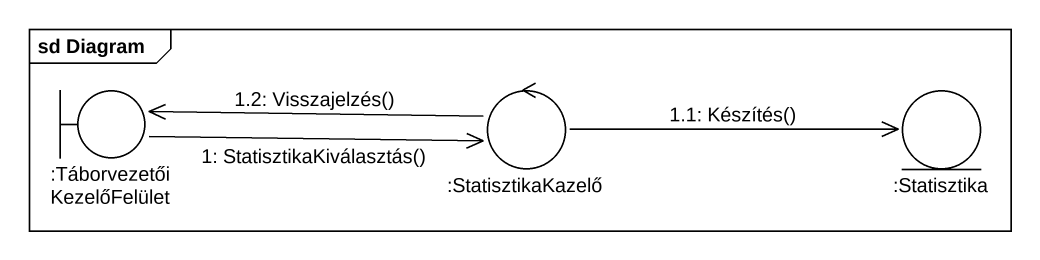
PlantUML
@startuml
mainframe sd Diagram
boundary ":TáborvezetőiKezelőFelület" as TáborvezetőiKezelőFelület
control ":StatisztikaKazelő" as StatisztikaKazelő
entity ":Statisztika" as Statisztika
TáborvezetőiKezelőFelület -right-> StatisztikaKazelő : 1: StatisztikaKiválasztás()
StatisztikaKazelő -right-> Statisztika : 1.1: Készítés()
StatisztikaKazelő -left-> TáborvezetőiKezelőFelület : 1.2: Visszajelzés()
@enduml
